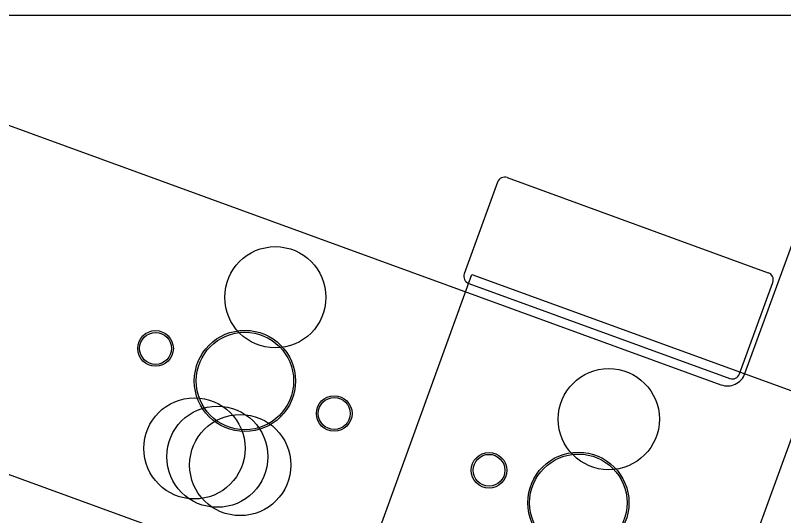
# Model space of a CAD drawing. Extents: x -14 to 315, y -179 to 16.
# Drawn here: x 83.35 to 124.41, y -93.24 to -66.5 of the extents above; entities that cross this region are included whole.
import ezdxf

# ---------------------------------------------------------------- set-up
doc = ezdxf.new("R2010")
doc.units = 0
doc.layers.add('BLACK', color=7, linetype='CONTINUOUS')

msp = doc.modelspace()

# ---------------------------------------------------------------- linework, layer by layer
at = {"layer": 'BLACK', "linetype": 'CONTINUOUS'}
for p, q in [((118.75, -66.5), (67.1, -66.5)), ((127.25, -66.5), (118.75, -66.5)), ((72.558414, -68.568016), (121.012599, -86.203939)), ((109.090537, -75.394488), (107.312032, -80.28089)), ((109.603222, -75.155419), (123.538864, -80.227578)), ((122.294189, -85.606223), (125.536538, -76.697962)), ((101.223729, -98.177889), (107.722111, -80.323729)), ((107.722111, -80.323729), (125.576271, -86.822111)), ((107.551101, -80.793575), (121.486743, -85.865734)), ((121.999428, -85.626665), (123.777933, -80.740263)), ((118.316047, -103.845586), (68.077653, -85.560263)), ((125.818003, -86.157979), (119.597744, -103.24796)), ((125.576271, -86.822111), (119.077889, -104.676271))]:
    msp.add_line(p, q, dxfattribs=at)
at = {"layer": 'BLACK'}
for centre, radius in [((97.224596, -81.53646), 2.7), ((90.83106, -84.264248), 0.95), ((95.6, -86), 2.7), ((90.83106, -84.264248), 0.85), ((95.6, -86), 2.6), ((115.024596, -88.03646), 2.7), ((92.907713, -89.596052), 2.7), ((100.36894, -87.735752), 0.95), ((100.36894, -87.735752), 0.85), ((94.129313, -90.040678), 2.7), ((95.350914, -90.485304), 2.7), ((108.63106, -90.764248), 0.95), ((108.63106, -90.764248), 0.85), ((113.4, -92.5), 2.7), ((113.4, -92.5), 2.6)]:
    msp.add_circle(centre, radius, dxfattribs=at)
for centre, radius, start, end in [((109.466414, -75.531296), 0.4, 70.0000053, 160.0000054), ((107.687909, -80.417698), 0.4, -199.9999946, -109.9999947), ((123.402056, -80.603455), 0.4, -19.9999947, 70.0000053), ((121.3546, -85.2645), 0.999801, -110.0039403, -19.9860295), ((121.623551, -85.489857), 0.4, -109.9999947, -19.9999947)]:
    msp.add_arc(centre, radius, start, end, dxfattribs=at)

doc.saveas('drawing.dxf')
